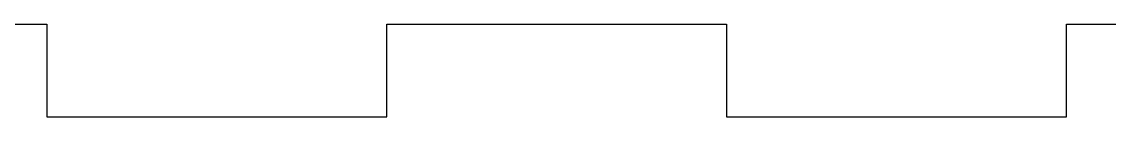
# Model space of a CAD drawing. Extents: x -49 to 228, y 26 to 250.
# Drawn here: x -13.24 to 21.95, y 25.64 to 28.64 of the extents above; entities that cross this region are included whole.
import ezdxf

# ---------------------------------------------------------------- set-up
doc = ezdxf.new("R2010")
doc.units = 0
doc.layers.add('Ebene_1', color=7, linetype='CONTINUOUS')

msp = doc.modelspace()

# ---------------------------------------------------------------- linework, layer by layer
at = {"layer": 'Ebene_1', "color": 1}
for p, q in [((-23.431873, 28.639898), (-12.431874, 28.639898)), ((-12.431874, 28.639898), (-12.431874, 25.64)), ((-1.431875, 25.64), (-1.431875, 28.639898)), ((-1.431875, 28.639898), (9.568124, 28.639898)), ((9.568124, 28.639898), (9.568124, 25.64)), ((20.568118, 25.64), (20.568118, 28.639898)), ((20.568118, 28.639898), (31.568117, 28.639898)), ((-12.431874, 25.64), (-1.431875, 25.64)), ((9.568124, 25.64), (20.568118, 25.64))]:
    msp.add_line(p, q, dxfattribs=at)

doc.saveas('drawing.dxf')
